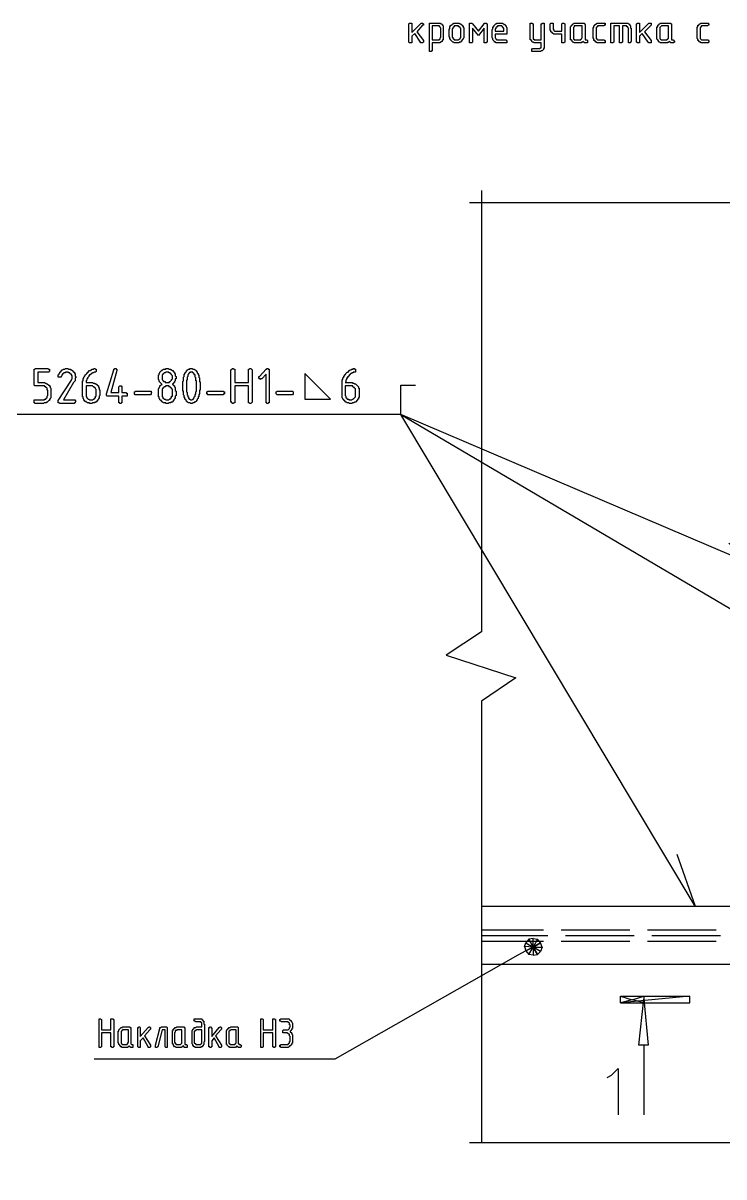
# Model space of a CAD drawing. Header units: millimetres. Extents: x 1 to 1188, y 1 to 840.
# Drawn here: x 227.5 to 288.3, y 278.6 to 378.7 of the extents above; entities that cross this region are included whole.
import ezdxf

# ---------------------------------------------------------------- set-up
doc = ezdxf.new("R2010")
doc.units = ezdxf.units.MM
doc.layers.add('GEOMETRY', color=7, linetype='Continuous')

msp = doc.modelspace()

# ---------------------------------------------------------------- linework, layer by layer
at = {"layer": 'GEOMETRY'}
for points in [[(261.18, 377.9), (262.01, 378.72), (262.13, 378.72), (262.2, 378.66), (262.2, 378.53), (262.13, 378.53), (261.63, 377.96), (262.2, 377.2), (262.2, 377.07), (262.13, 377.01), (261.94, 377.01), (261.94, 377.07), (261.44, 377.83), (261.18, 377.58), (261.18, 377.01), (260.99, 377.01), (260.93, 377.07), (260.93, 378.66), (260.99, 378.72), (261.18, 378.72)], [(262.71, 378.59), (262.71, 378.72), (263.66, 378.72), (263.72, 378.66), (263.79, 378.66), (263.79, 378.59), (263.85, 378.59), (263.85, 378.53), (263.91, 378.47), (263.91, 377.26), (263.85, 377.26), (263.85, 377.2), (263.79, 377.13), (263.72, 377.07), (263.66, 377.07), (263.66, 377.01), (262.96, 377.01), (262.96, 376.31), (262.9, 376.31), (262.9, 376.24), (262.71, 376.24)], [(264.42, 377.64), (264.42, 378.21), (264.48, 378.21), (264.48, 378.4), (264.55, 378.47), (264.55, 378.53), (264.61, 378.53), (264.68, 378.59), (264.74, 378.66), (264.8, 378.66), (264.8, 378.72), (265.31, 378.72), (265.37, 378.66), (265.44, 378.66), (265.44, 378.59), (265.5, 378.59), (265.56, 378.53), (265.56, 378.47), (265.63, 378.47), (265.63, 378.34), (265.69, 378.34), (265.69, 377.45), (265.63, 377.39), (265.63, 377.32), (265.56, 377.26), (265.56, 377.2), (265.5, 377.2), (265.5, 377.13), (265.44, 377.13), (265.44, 377.07), (265.31, 377.07), (265.31, 377.01), (264.87, 377.01), (264.8, 377.07), (264.74, 377.07), (264.68, 377.13), (264.61, 377.2), (264.55, 377.26), (264.55, 377.32), (264.48, 377.32), (264.48, 377.51), (264.42, 377.51)], [(266.96, 377.64), (266.45, 378.28), (266.45, 377.07), (266.39, 377.01), (266.2, 377.01), (266.2, 378.72), (266.39, 378.72), (266.45, 378.66), (266.96, 378.02), (267.47, 378.66), (267.47, 378.72), (267.66, 378.72), (267.66, 378.66), (267.72, 378.66), (267.72, 377.07), (267.66, 377.07), (267.66, 377.01), (267.47, 377.01), (267.47, 378.28)], [(268.42, 377.77), (268.42, 377.45), (268.48, 377.39), (268.48, 377.32), (268.55, 377.32), (268.55, 377.26), (269.37, 377.26), (269.37, 377.2), (269.44, 377.2), (269.44, 377.01), (268.48, 377.01), (268.48, 377.07), (268.36, 377.07), (268.36, 377.13), (268.23, 377.26), (268.23, 377.39), (268.17, 377.45), (268.17, 378.15), (268.23, 378.21), (268.23, 378.4), (268.29, 378.4), (268.29, 378.47), (268.48, 378.66), (268.55, 378.66), (268.55, 378.72), (269.06, 378.72), (269.12, 378.66), (269.18, 378.66), (269.18, 378.59), (269.25, 378.59), (269.31, 378.53), (269.31, 378.47), (269.37, 378.47), (269.37, 378.4), (269.44, 378.34), (269.44, 377.77)], [(272.42, 376.75), (272.42, 377.01), (271.79, 377.01), (271.72, 377.07), (271.66, 377.07), (271.6, 377.13), (271.6, 377.2), (271.53, 377.2), (271.53, 377.26), (271.47, 377.26), (271.47, 378.72), (271.66, 378.72), (271.66, 378.66), (271.72, 378.66), (271.72, 377.32), (271.79, 377.32), (271.79, 377.26), (272.42, 377.26), (272.42, 378.66), (272.49, 378.66), (272.49, 378.72), (272.68, 378.72), (272.68, 376.5), (272.61, 376.5), (272.61, 376.43), (272.55, 376.37), (272.49, 376.31), (272.42, 376.31), (272.36, 376.24), (271.6, 376.24), (271.6, 376.43), (271.66, 376.5), (272.29, 376.5), (272.36, 376.56), (272.42, 376.56)], [(274.45, 378.59), (274.45, 377.07), (274.39, 377.01), (274.2, 377.01), (274.2, 377.77), (273.5, 377.77), (273.44, 377.83), (273.38, 377.83), (273.38, 377.9), (273.31, 377.9), (273.31, 377.96), (273.25, 377.96), (273.25, 378.09), (273.18, 378.09), (273.18, 378.66), (273.25, 378.72), (273.44, 378.72), (273.44, 378.15), (273.5, 378.15), (273.5, 378.09), (273.57, 378.02), (274.2, 378.02), (274.2, 378.66), (274.26, 378.72), (274.39, 378.72), (274.45, 378.66)], [(276.42, 377.13), (276.42, 377.01), (276.17, 377.01), (276.04, 377.13), (276.04, 377.07), (275.91, 377.07), (275.91, 377.01), (275.28, 377.01), (275.22, 377.07), (275.15, 377.07), (275.09, 377.13), (275.09, 377.2), (275.03, 377.2), (275.03, 377.26), (274.96, 377.26), (274.96, 378.4), (275.03, 378.47), (275.03, 378.53), (275.09, 378.53), (275.09, 378.59), (275.15, 378.59), (275.15, 378.66), (275.22, 378.66), (275.28, 378.72), (276.17, 378.72), (276.17, 378.66), (276.23, 378.59), (276.23, 377.26), (276.36, 377.26), (276.42, 377.2)], [(277.18, 378.21), (277.18, 377.39), (277.25, 377.39), (277.25, 377.32), (277.31, 377.26), (277.88, 377.26), (277.88, 377.2), (277.95, 377.2), (277.95, 377.01), (277.25, 377.01), (277.25, 377.07), (277.12, 377.07), (277.12, 377.13), (277.06, 377.2), (276.99, 377.2), (276.99, 377.39), (276.93, 377.39), (276.93, 378.34), (276.99, 378.34), (276.99, 378.47), (277.06, 378.53), (277.06, 378.59), (277.12, 378.59), (277.18, 378.66), (277.25, 378.66), (277.25, 378.72), (277.95, 378.72), (277.95, 378.53), (277.88, 378.53), (277.88, 378.47), (277.31, 378.47), (277.31, 378.4), (277.25, 378.4), (277.25, 378.34), (277.18, 378.34)], [(278.58, 378.72), (279.92, 378.72), (279.98, 378.66), (280.04, 378.66), (280.04, 378.59), (280.11, 378.59), (280.11, 378.53), (280.17, 378.47), (280.17, 378.28), (280.23, 378.28), (280.23, 377.13), (280.17, 377.07), (280.17, 377.01), (279.98, 377.01), (279.98, 378.28), (279.92, 378.34), (279.92, 378.4), (279.85, 378.4), (279.85, 378.47), (279.47, 378.47), (279.47, 377.07), (279.41, 377.07), (279.41, 377.01), (279.22, 377.01), (279.22, 378.47), (278.71, 378.47), (278.71, 377.07), (278.64, 377.01), (278.45, 377.01), (278.45, 378.72)], [(280.93, 377.9), (281.76, 378.72), (281.95, 378.72), (281.95, 378.53), (281.38, 377.96), (281.95, 377.2), (281.95, 377.01), (281.76, 377.01), (281.69, 377.07), (281.18, 377.83), (280.93, 377.58), (280.93, 377.01), (280.74, 377.01), (280.74, 377.07), (280.68, 377.07), (280.68, 378.66), (280.74, 378.66), (280.74, 378.72), (280.93, 378.72)], [(283.98, 377.13), (283.98, 377.07), (283.92, 377.07), (283.92, 377.01), (283.66, 377.01), (283.53, 377.13), (283.53, 377.07), (283.41, 377.07), (283.41, 377.01), (282.77, 377.01), (282.71, 377.07), (282.65, 377.07), (282.58, 377.13), (282.58, 377.2), (282.52, 377.2), (282.52, 377.26), (282.46, 377.32), (282.46, 378.4), (282.52, 378.4), (282.52, 378.53), (282.58, 378.53), (282.58, 378.59), (282.65, 378.59), (282.65, 378.66), (282.71, 378.66), (282.77, 378.72), (283.66, 378.72), (283.66, 378.66), (283.73, 378.66), (283.73, 377.26), (283.85, 377.26)], [(286.2, 378.21), (286.2, 377.39), (286.27, 377.32), (286.33, 377.26), (286.9, 377.26), (286.9, 377.2), (286.96, 377.2), (286.96, 377.07), (286.9, 377.01), (286.27, 377.01), (286.27, 377.07), (286.14, 377.07), (286.14, 377.13), (286.08, 377.13), (286.08, 377.2), (286.01, 377.2), (286.01, 377.32), (285.95, 377.39), (285.95, 378.4), (286.01, 378.4), (286.01, 378.53), (286.08, 378.53), (286.08, 378.59), (286.14, 378.59), (286.14, 378.66), (286.2, 378.66), (286.27, 378.72), (286.9, 378.72), (286.96, 378.66), (286.96, 378.53), (286.9, 378.53), (286.84, 378.47), (286.33, 378.47), (286.27, 378.4), (286.27, 378.34), (286.2, 378.34)], [(262.96, 378.47), (262.96, 377.26), (263.6, 377.26), (263.6, 377.32), (263.66, 377.32), (263.66, 377.45), (263.72, 377.51), (263.72, 378.28), (263.66, 378.34), (263.66, 378.4), (263.6, 378.4), (263.6, 378.47)], [(265.44, 377.64), (265.44, 378.28), (265.37, 378.28), (265.37, 378.34), (265.31, 378.4), (265.25, 378.4), (265.25, 378.47), (264.87, 378.47), (264.87, 378.4), (264.8, 378.4), (264.8, 378.34), (264.74, 378.34), (264.74, 378.21), (264.68, 378.21), (264.68, 377.51), (264.74, 377.51), (264.74, 377.39), (264.8, 377.39), (264.8, 377.32), (264.87, 377.32), (264.87, 377.26), (265.25, 377.26), (265.31, 377.32), (265.37, 377.39), (265.37, 377.45), (265.44, 377.45)], [(268.8, 378.47), (268.61, 378.47), (268.61, 378.4), (268.55, 378.4), (268.55, 378.34), (268.48, 378.34), (268.48, 378.21), (268.42, 378.21), (268.42, 378.02), (269.18, 378.02), (269.18, 378.28), (269.12, 378.28), (269.12, 378.34), (268.99, 378.47)], [(275.98, 378.47), (275.28, 378.47), (275.28, 378.4), (275.22, 378.34), (275.22, 377.32), (275.28, 377.32), (275.28, 377.26), (275.85, 377.26), (275.85, 377.32), (275.91, 377.32), (275.91, 377.39), (275.98, 377.45)], [(283.47, 378.47), (282.84, 378.47), (282.71, 378.34), (282.71, 377.39), (282.77, 377.32), (282.84, 377.26), (283.34, 377.26), (283.34, 377.32), (283.41, 377.32), (283.41, 377.39), (283.47, 377.39)], [(228.42, 347.35), (228.42, 348.69), (228.48, 348.69), (228.54, 348.75), (229.62, 348.75), (229.69, 348.69), (229.75, 348.69), (229.75, 348.49), (229.69, 348.49), (229.69, 348.43), (228.73, 348.43), (228.73, 347.54), (229.31, 347.54), (229.37, 347.48), (229.43, 347.48), (229.5, 347.42), (229.56, 347.42), (229.69, 347.29), (229.75, 347.29), (229.75, 347.23), (229.81, 347.16), (229.81, 347.1), (229.88, 347.03), (229.88, 346.21), (229.81, 346.15), (229.81, 346.08), (229.75, 346.08), (229.75, 345.96), (229.69, 345.96), (229.56, 345.83), (229.5, 345.83), (229.5, 345.76), (229.31, 345.76), (229.24, 345.7), (228.48, 345.7), (228.48, 345.76), (228.42, 345.76), (228.42, 346.02), (229.31, 346.02), (229.31, 346.08), (229.43, 346.08), (229.43, 346.15), (229.5, 346.15), (229.5, 346.21), (229.56, 346.21), (229.56, 346.34), (229.62, 346.4), (229.62, 346.84), (229.56, 346.91), (229.56, 347.03), (229.5, 347.1), (229.43, 347.1), (229.43, 347.16), (229.37, 347.16), (229.31, 347.23), (228.48, 347.23), (228.42, 347.29)], [(231.27, 348.75), (231.34, 348.75), (231.4, 348.69), (231.59, 348.69), (231.59, 348.62), (231.66, 348.62), (231.72, 348.56), (231.78, 348.56), (231.78, 348.49), (231.85, 348.49), (231.85, 348.43), (231.91, 348.43), (231.91, 348.3), (231.97, 348.3), (231.97, 348.05), (232.04, 348.05), (232.04, 347.92), (231.97, 347.92), (231.97, 347.67), (231.85, 347.54), (230.96, 346.02), (231.97, 346.02), (231.97, 345.96), (232.04, 345.89), (231.97, 345.83), (231.97, 345.76), (231.91, 345.76), (231.91, 345.7), (230.64, 345.7), (230.58, 345.76), (230.51, 345.76), (230.51, 345.96), (231.66, 347.73), (231.66, 347.8), (231.72, 347.86), (231.72, 348.11), (231.66, 348.18), (231.66, 348.24), (231.59, 348.24), (231.59, 348.3), (231.53, 348.3), (231.53, 348.37), (231.4, 348.37), (231.4, 348.43), (231.15, 348.43), (231.15, 348.37), (231.02, 348.37), (230.89, 348.24), (230.89, 348.18), (230.83, 348.18), (230.83, 348.11), (230.77, 348.05), (230.77, 347.99), (230.51, 347.99), (230.51, 348.18), (230.58, 348.24), (230.58, 348.3), (230.64, 348.37), (230.64, 348.43), (230.7, 348.43), (230.7, 348.49), (230.77, 348.49), (230.77, 348.56), (230.83, 348.56), (230.83, 348.62), (230.89, 348.62), (230.96, 348.69), (231.08, 348.69), (231.15, 348.75)], [(233.69, 348.75), (233.75, 348.69), (233.81, 348.69), (233.81, 348.49), (233.75, 348.43), (233.62, 348.43), (233.56, 348.37), (233.5, 348.37), (233.43, 348.3), (233.37, 348.3), (233.37, 348.24), (233.31, 348.24), (233.31, 348.18), (233.24, 348.18), (233.18, 348.11), (233.18, 348.05), (233.12, 347.99), (233.05, 347.92), (233.05, 347.86), (232.99, 347.86), (232.99, 347.73), (232.93, 347.67), (232.93, 347.54), (233.5, 347.54), (233.56, 347.48), (233.69, 347.48), (233.69, 347.42), (233.81, 347.42), (233.81, 347.35), (233.88, 347.35), (233.88, 347.29), (233.94, 347.29), (233.94, 347.23), (234, 347.23), (234, 347.1), (234.07, 347.1), (234.07, 346.91), (234.13, 346.84), (234.13, 346.4), (234.07, 346.34), (234.07, 346.15), (234, 346.15), (234, 346.08), (233.94, 346.02), (233.94, 345.96), (233.88, 345.96), (233.88, 345.89), (233.81, 345.89), (233.81, 345.83), (233.69, 345.83), (233.69, 345.76), (233.5, 345.76), (233.43, 345.7), (233.24, 345.7), (233.24, 345.76), (233.05, 345.76), (232.99, 345.83), (232.93, 345.83), (232.93, 345.89), (232.86, 345.89), (232.73, 346.02), (232.73, 346.08), (232.67, 346.15), (232.67, 346.27), (232.61, 346.27), (232.61, 347.67), (232.67, 347.67), (232.67, 347.86), (232.73, 347.92), (232.73, 347.99), (232.8, 348.05), (232.8, 348.11), (232.86, 348.11), (232.86, 348.18), (232.93, 348.24), (232.99, 348.3), (232.99, 348.37), (233.05, 348.37), (233.24, 348.56), (233.31, 348.56), (233.37, 348.62), (233.43, 348.62), (233.43, 348.69), (233.56, 348.69), (233.62, 348.75)], [(234.7, 346.46), (234.7, 346.53), (235.34, 348.62), (235.34, 348.69), (235.4, 348.69), (235.4, 348.75), (235.53, 348.75), (235.53, 348.69), (235.59, 348.69), (235.59, 348.56), (235.08, 346.65), (235.78, 346.65), (235.78, 347.16), (235.85, 347.23), (235.97, 347.23), (236.04, 347.16), (236.04, 346.65), (236.42, 346.65), (236.42, 346.59), (236.48, 346.59), (236.48, 346.34), (236.04, 346.34), (236.04, 345.76), (235.97, 345.76), (235.97, 345.7), (235.85, 345.7), (235.85, 345.76), (235.78, 345.76), (235.78, 346.34), (234.77, 346.34), (234.7, 346.4)], [(239.97, 345.7), (239.85, 345.7), (239.85, 345.76), (239.66, 345.76), (239.59, 345.83), (239.53, 345.83), (239.53, 345.89), (239.47, 345.89), (239.47, 345.96), (239.4, 345.96), (239.34, 346.02), (239.34, 346.08), (239.28, 346.15), (239.28, 346.27), (239.21, 346.27), (239.21, 346.97), (239.28, 347.03), (239.28, 347.1), (239.34, 347.16), (239.34, 347.23), (239.47, 347.35), (239.53, 347.35), (239.28, 347.61), (239.28, 347.73), (239.21, 347.8), (239.21, 348.18), (239.28, 348.18), (239.28, 348.3), (239.34, 348.37), (239.34, 348.43), (239.47, 348.56), (239.53, 348.56), (239.53, 348.62), (239.59, 348.62), (239.66, 348.69), (239.85, 348.69), (239.85, 348.75), (240.04, 348.75), (240.1, 348.69), (240.29, 348.69), (240.29, 348.62), (240.35, 348.62), (240.42, 348.56), (240.48, 348.56), (240.48, 348.49), (240.54, 348.49), (240.54, 348.43), (240.61, 348.43), (240.61, 348.3), (240.67, 348.3), (240.67, 348.11), (240.74, 348.05), (240.74, 347.86), (240.67, 347.86), (240.67, 347.67), (240.61, 347.61), (240.61, 347.54), (240.54, 347.54), (240.54, 347.48), (240.48, 347.48), (240.48, 347.42), (240.42, 347.42), (240.42, 347.35), (240.48, 347.35), (240.48, 347.29), (240.54, 347.29), (240.54, 347.23), (240.61, 347.23), (240.61, 347.16), (240.67, 347.1), (240.67, 346.84), (240.74, 346.78), (240.74, 346.4), (240.67, 346.34), (240.67, 346.15), (240.61, 346.15), (240.61, 346.08), (240.54, 346.02), (240.54, 345.96), (240.48, 345.96), (240.48, 345.89), (240.42, 345.89), (240.42, 345.83), (240.29, 345.83), (240.29, 345.76), (240.1, 345.76), (240.04, 345.7)], [(242.83, 347.23), (242.83, 346.91), (242.77, 346.84), (242.77, 346.53), (242.7, 346.46), (242.7, 346.27), (242.64, 346.27), (242.64, 346.15), (242.58, 346.08), (242.58, 346.02), (242.45, 345.89), (242.39, 345.83), (242.32, 345.83), (242.32, 345.76), (242.2, 345.76), (242.13, 345.7), (242.01, 345.7), (241.94, 345.76), (241.82, 345.76), (241.75, 345.83), (241.69, 345.83), (241.69, 345.89), (241.63, 345.89), (241.63, 345.96), (241.56, 346.02), (241.56, 346.08), (241.5, 346.08), (241.5, 346.21), (241.43, 346.27), (241.43, 346.4), (241.37, 346.46), (241.37, 346.78), (241.31, 346.78), (241.31, 347.61), (241.37, 347.67), (241.37, 347.99), (241.43, 348.05), (241.43, 348.24), (241.5, 348.24), (241.5, 348.37), (241.56, 348.37), (241.56, 348.43), (241.63, 348.49), (241.63, 348.56), (241.69, 348.56), (241.69, 348.62), (241.75, 348.62), (241.82, 348.69), (241.94, 348.69), (241.94, 348.75), (242.13, 348.75), (242.2, 348.69), (242.32, 348.69), (242.39, 348.62), (242.45, 348.56), (242.58, 348.43), (242.58, 348.37), (242.64, 348.3), (242.64, 348.18), (242.7, 348.18), (242.7, 347.99), (242.77, 347.92), (242.77, 347.61), (242.83, 347.54)], [(245.5, 345.89), (245.5, 348.62), (245.56, 348.69), (245.63, 348.75), (245.69, 348.75), (245.75, 348.69), (245.82, 348.69), (245.82, 347.54), (247.02, 347.54), (247.02, 348.69), (247.09, 348.69), (247.15, 348.75), (247.21, 348.75), (247.34, 348.62), (247.34, 345.83), (247.21, 345.7), (247.15, 345.7), (247.09, 345.76), (247.02, 345.76), (247.02, 347.23), (245.82, 347.23), (245.82, 345.76), (245.75, 345.76), (245.69, 345.7), (245.63, 345.7), (245.56, 345.76), (245.56, 345.83), (245.5, 345.83)], [(248.55, 348.24), (248.17, 347.86), (248.1, 347.86), (248.04, 347.8), (248.04, 347.86), (247.98, 347.86), (247.91, 347.92), (247.91, 348.05), (247.98, 348.05), (248.55, 348.69), (248.61, 348.69), (248.61, 348.75), (248.74, 348.75), (248.74, 348.69), (248.8, 348.69), (248.8, 345.76), (248.74, 345.76), (248.74, 345.7), (248.61, 345.7), (248.61, 345.76), (248.55, 345.76)], [(256.17, 348.75), (256.23, 348.75), (256.23, 348.69), (256.29, 348.69), (256.29, 348.43), (256.1, 348.43), (256.1, 348.37), (255.98, 348.37), (255.98, 348.3), (255.91, 348.3), (255.85, 348.24), (255.66, 348.05), (255.66, 347.99), (255.59, 347.99), (255.59, 347.92), (255.53, 347.86), (255.53, 347.8), (255.47, 347.73), (255.47, 347.54), (255.4, 347.54), (256.04, 347.54), (256.04, 347.48), (256.17, 347.48), (256.23, 347.42), (256.29, 347.42), (256.48, 347.23), (256.55, 347.16), (256.55, 347.03), (256.61, 347.03), (256.61, 346.27), (256.55, 346.21), (256.55, 346.08), (256.48, 346.08), (256.48, 346.02), (256.29, 345.83), (256.23, 345.83), (256.17, 345.76), (256.04, 345.76), (255.98, 345.7), (255.78, 345.7), (255.72, 345.76), (255.59, 345.76), (255.53, 345.83), (255.47, 345.83), (255.34, 345.96), (255.28, 345.96), (255.28, 346.02), (255.21, 346.08), (255.21, 346.15), (255.15, 346.21), (255.15, 347.8), (255.21, 347.8), (255.21, 347.92), (255.28, 347.99), (255.28, 348.05), (255.4, 348.18), (255.4, 348.24), (255.47, 348.24), (255.47, 348.3), (255.59, 348.43), (255.66, 348.43), (255.66, 348.49), (255.72, 348.49), (255.72, 348.56), (255.78, 348.56), (255.85, 348.62), (255.91, 348.62), (255.98, 348.69), (256.1, 348.69), (256.1, 348.75)], [(239.97, 347.54), (240.16, 347.54), (240.16, 347.61), (240.23, 347.61), (240.35, 347.73), (240.35, 347.8), (240.42, 347.86), (240.42, 348.11), (240.35, 348.18), (240.35, 348.24), (240.29, 348.24), (240.29, 348.3), (240.23, 348.3), (240.23, 348.37), (240.1, 348.37), (240.1, 348.43), (239.85, 348.43), (239.78, 348.37), (239.72, 348.37), (239.59, 348.24), (239.59, 348.18), (239.53, 348.18), (239.53, 347.8), (239.59, 347.73), (239.59, 347.67), (239.66, 347.67), (239.66, 347.61), (239.78, 347.61), (239.78, 347.54)], [(242.51, 347.23), (242.51, 347.67), (242.45, 347.67), (242.45, 347.92), (242.39, 347.99), (242.39, 348.18), (242.32, 348.18), (242.32, 348.3), (242.26, 348.3), (242.26, 348.37), (242.2, 348.37), (242.2, 348.43), (241.94, 348.43), (241.94, 348.37), (241.88, 348.37), (241.88, 348.3), (241.82, 348.3), (241.82, 348.24), (241.75, 348.18), (241.75, 348.05), (241.69, 347.99), (241.69, 347.73), (241.63, 347.73), (241.63, 346.72), (241.69, 346.65), (241.69, 346.46), (241.75, 346.4), (241.75, 346.27), (241.82, 346.27), (241.82, 346.15), (241.88, 346.15), (241.88, 346.08), (241.94, 346.08), (242.01, 346.02), (242.13, 346.02), (242.2, 346.08), (242.26, 346.08), (242.26, 346.15), (242.32, 346.21), (242.32, 346.27), (242.39, 346.34), (242.39, 346.46), (242.45, 346.53), (242.45, 346.72), (242.51, 346.78)], [(251.91, 348.3), (251.91, 346.08), (254.13, 346.08)], [(232.93, 347.23), (232.93, 346.27), (232.99, 346.27), (232.99, 346.21), (233.12, 346.08), (233.18, 346.08), (233.24, 346.02), (233.5, 346.02), (233.56, 346.08), (233.62, 346.08), (233.62, 346.15), (233.69, 346.15), (233.69, 346.21), (233.75, 346.21), (233.75, 346.34), (233.81, 346.34), (233.81, 346.91), (233.75, 346.97), (233.75, 347.03), (233.69, 347.1), (233.62, 347.1), (233.62, 347.16), (233.56, 347.16), (233.5, 347.23)], [(238.45, 346.46), (237.18, 346.46), (237.12, 346.53), (237.12, 346.72), (237.18, 346.72), (237.18, 346.78), (238.58, 346.78), (238.58, 346.72), (238.64, 346.65), (238.58, 346.59), (238.58, 346.53), (238.51, 346.46)], [(239.97, 346.02), (240.1, 346.02), (240.16, 346.08), (240.23, 346.08), (240.23, 346.15), (240.29, 346.15), (240.29, 346.21), (240.35, 346.21), (240.35, 346.34), (240.42, 346.34), (240.42, 346.91), (240.35, 346.97), (240.35, 347.03), (240.29, 347.1), (240.23, 347.1), (240.23, 347.16), (240.16, 347.16), (240.1, 347.23), (239.85, 347.23), (239.78, 347.16), (239.72, 347.16), (239.59, 347.03), (239.59, 346.97), (239.53, 346.97), (239.53, 346.27), (239.59, 346.27), (239.59, 346.21), (239.72, 346.08), (239.78, 346.08), (239.85, 346.02)], [(244.74, 346.46), (243.47, 346.46), (243.47, 346.53), (243.4, 346.53), (243.4, 346.72), (243.47, 346.72), (243.47, 346.78), (244.86, 346.78), (244.86, 346.72), (244.93, 346.72), (244.93, 346.53), (244.86, 346.53), (244.86, 346.46)], [(250.77, 346.46), (249.5, 346.46), (249.43, 346.53), (249.43, 346.72), (249.5, 346.78), (250.83, 346.78), (250.9, 346.72), (250.9, 346.53), (250.83, 346.46)], [(255.4, 347.23), (255.4, 346.4), (255.47, 346.34), (255.47, 346.21), (255.53, 346.21), (255.53, 346.15), (255.59, 346.15), (255.59, 346.08), (255.72, 346.08), (255.72, 346.02), (255.98, 346.02), (256.04, 346.08), (256.1, 346.08), (256.29, 346.27), (256.29, 346.97), (256.23, 347.03), (256.23, 347.1), (256.17, 347.1), (256.1, 347.16), (256.04, 347.23)], [(271.09, 298.9), (271.72, 298.52), (270.96, 298.58)], [(271.72, 298.52), (270.96, 298.58), (271.09, 298.2)], [(271.34, 299.22), (271.09, 298.9), (271.72, 298.52)], [(271.09, 298.2), (271.34, 297.89), (271.72, 298.52)], [(271.72, 298.52), (271.72, 299.28), (271.34, 299.22)], [(271.34, 297.89), (271.72, 298.52), (271.72, 297.82)], [(272.1, 299.22), (271.72, 298.52), (271.72, 299.28)], [(272.36, 298.9), (272.1, 299.22), (271.72, 298.52)], [(271.72, 298.52), (272.49, 298.52), (272.36, 298.9)], [(271.72, 298.52), (271.72, 297.82), (272.1, 297.89)], [(272.1, 297.89), (272.36, 298.14), (271.72, 298.52)], [(272.36, 298.14), (271.72, 298.52), (272.49, 298.52)], [(285.31, 293.69), (285.31, 294.27), (279.28, 293.69)], [(285.31, 294.27), (279.28, 293.69), (279.28, 294.27)], [(280.3, 293.95), (281.31, 294.27), (281.31, 293.69), (280.3, 293.95), (279.28, 293.69), (279.28, 294.27)], [(281.31, 294.01), (281.69, 290.01), (280.87, 290.01)], [(234.07, 289.95), (234.07, 292.3), (234.19, 292.3), (234.26, 292.23), (234.26, 291.34), (235.08, 291.34), (235.08, 292.3), (235.28, 292.3), (235.28, 292.23), (235.34, 292.23), (235.34, 289.88), (235.28, 289.88), (235.28, 289.82), (235.15, 289.82), (235.15, 289.88), (235.08, 289.88), (235.08, 291.09), (234.26, 291.09), (234.26, 289.88), (234.19, 289.82), (234.07, 289.82)], [(236.99, 289.95), (236.99, 289.82), (236.8, 289.82), (236.67, 289.95), (236.61, 289.88), (236.54, 289.88), (236.54, 289.82), (236.04, 289.82), (236.04, 289.88), (235.91, 289.88), (235.91, 289.95), (235.85, 289.95), (235.85, 290.01), (235.78, 290.08), (235.78, 290.2), (235.72, 290.2), (235.72, 291.22), (235.78, 291.22), (235.78, 291.34), (235.97, 291.54), (236.1, 291.54), (236.1, 291.6), (236.73, 291.6), (236.73, 291.54), (236.8, 291.54), (236.8, 290.14), (236.86, 290.08), (236.99, 290.08)], [(237.62, 290.77), (238.32, 291.54), (238.39, 291.6), (238.45, 291.6), (238.45, 291.54), (238.51, 291.54), (238.51, 291.41), (238.45, 291.34), (238.01, 290.84), (238.51, 290.01), (238.51, 289.88), (238.45, 289.82), (238.32, 289.82), (238.32, 289.88), (237.88, 290.65), (237.62, 290.39), (237.62, 289.82), (237.5, 289.82), (237.43, 289.88), (237.43, 291.54), (237.5, 291.54), (237.5, 291.6), (237.56, 291.6), (237.62, 291.54)], [(239.47, 291.6), (239.91, 291.6), (239.97, 291.54), (239.97, 289.82), (239.85, 289.82), (239.78, 289.88), (239.78, 291.34), (239.53, 291.34), (239.15, 289.88), (239.08, 289.82), (238.96, 289.82), (238.96, 290.01), (239.34, 291.47), (239.34, 291.54), (239.4, 291.54)], [(241.69, 289.95), (241.69, 289.82), (241.43, 289.82), (241.43, 289.88), (241.37, 289.88), (241.37, 289.95), (241.31, 289.95), (241.31, 289.88), (241.24, 289.88), (241.18, 289.82), (240.74, 289.82), (240.67, 289.88), (240.61, 289.88), (240.54, 289.95), (240.54, 290.01), (240.48, 290.01), (240.48, 290.14), (240.42, 290.14), (240.42, 291.28), (240.48, 291.28), (240.48, 291.41), (240.54, 291.41), (240.54, 291.47), (240.61, 291.47), (240.67, 291.54), (240.74, 291.54), (240.8, 291.6), (241.43, 291.6), (241.43, 291.54), (241.5, 291.54), (241.5, 290.08), (241.63, 290.08), (241.69, 290.01)], [(243.21, 291.85), (243.21, 290.33), (243.15, 290.27), (243.15, 290.08), (243.08, 290.01), (243.08, 289.95), (243.02, 289.95), (243.02, 289.88), (242.89, 289.88), (242.89, 289.82), (242.39, 289.82), (242.39, 289.88), (242.32, 289.88), (242.2, 290.01), (242.2, 290.08), (242.13, 290.14), (242.13, 291.28), (242.2, 291.34), (242.2, 291.41), (242.26, 291.41), (242.26, 291.47), (242.32, 291.47), (242.32, 291.54), (242.45, 291.54), (242.51, 291.6), (242.96, 291.6), (242.96, 291.98), (242.89, 291.98), (242.89, 292.04), (242.45, 292.04), (242.39, 292.11), (242.32, 292.11), (242.32, 292.3), (242.96, 292.3), (242.96, 292.23), (243.02, 292.23), (243.02, 292.17), (243.08, 292.17), (243.08, 292.11), (243.15, 292.11), (243.15, 291.85)], [(243.85, 290.77), (244.48, 291.54), (244.55, 291.6), (244.61, 291.6), (244.61, 291.54), (244.67, 291.54), (244.67, 291.41), (244.61, 291.34), (244.16, 290.84), (244.67, 290.01), (244.67, 289.88), (244.61, 289.82), (244.48, 289.82), (244.48, 289.88), (244.04, 290.65), (243.85, 290.39), (243.85, 289.88), (243.78, 289.88), (243.78, 289.82), (243.66, 289.82), (243.66, 289.88), (243.59, 289.88), (243.59, 291.54), (243.66, 291.54), (243.66, 291.6), (243.72, 291.6), (243.85, 291.47)], [(246.39, 289.95), (246.39, 289.88), (246.32, 289.82), (246.13, 289.82), (246.13, 289.88), (246.07, 289.88), (246.01, 289.95), (245.88, 289.82), (245.37, 289.82), (245.37, 289.88), (245.31, 289.88), (245.18, 290.01), (245.18, 290.08), (245.12, 290.08), (245.12, 291.28), (245.18, 291.34), (245.18, 291.41), (245.24, 291.41), (245.24, 291.47), (245.31, 291.47), (245.31, 291.54), (245.43, 291.54), (245.5, 291.6), (246.07, 291.6), (246.13, 291.54), (246.13, 290.14), (246.2, 290.14), (246.2, 290.08), (246.32, 290.08), (246.32, 290.01), (246.39, 290.01)], [(248.1, 289.95), (248.1, 292.3), (248.23, 292.3), (248.29, 292.23), (248.29, 291.34), (249.12, 291.34), (249.12, 292.3), (249.31, 292.3), (249.31, 292.23), (249.37, 292.23), (249.37, 289.88), (249.31, 289.88), (249.31, 289.82), (249.18, 289.82), (249.18, 289.88), (249.12, 289.88), (249.12, 291.09), (248.29, 291.09), (248.29, 289.88), (248.23, 289.82), (248.1, 289.82)], [(250.32, 291.09), (250.01, 291.09), (250.01, 291.28), (250.07, 291.34), (250.45, 291.34), (250.58, 291.47), (250.58, 291.54), (250.64, 291.6), (250.64, 291.79), (250.58, 291.79), (250.58, 291.92), (250.51, 291.98), (250.45, 291.98), (250.45, 292.04), (249.88, 292.04), (249.82, 292.11), (249.75, 292.11), (249.75, 292.23), (249.82, 292.3), (250.51, 292.3), (250.64, 292.17), (250.71, 292.17), (250.71, 292.11), (250.77, 292.04), (250.77, 291.98), (250.83, 291.92), (250.83, 291.47), (250.77, 291.47), (250.77, 291.34), (250.71, 291.34), (250.71, 291.28), (250.64, 291.22), (250.64, 291.15), (250.71, 291.15), (250.71, 291.09), (250.77, 291.09), (250.77, 290.96), (250.83, 290.9), (250.83, 290.2), (250.77, 290.2), (250.77, 290.08), (250.71, 290.08), (250.71, 290.01), (250.64, 289.95), (250.58, 289.95), (250.58, 289.88), (250.51, 289.88), (250.45, 289.82), (249.82, 289.82), (249.82, 289.88), (249.75, 289.88), (249.75, 290.01), (249.82, 290.01), (249.82, 290.08), (250.45, 290.08), (250.45, 290.14), (250.51, 290.14), (250.51, 290.2), (250.58, 290.2), (250.58, 290.33), (250.64, 290.33), (250.64, 290.77), (250.58, 290.84), (250.58, 290.96), (250.51, 290.96), (250.45, 291.03), (250.39, 291.03), (250.39, 291.09)], [(236.61, 291.34), (236.1, 291.34), (236.1, 291.28), (236.04, 291.28), (236.04, 291.22), (235.97, 291.22), (235.97, 290.2), (236.04, 290.14), (236.04, 290.08), (236.48, 290.08), (236.48, 290.14), (236.54, 290.14), (236.54, 290.2), (236.61, 290.27)], [(241.24, 291.34), (240.8, 291.34), (240.8, 291.28), (240.67, 291.28), (240.67, 291.15), (240.61, 291.09), (240.61, 290.27), (240.67, 290.2), (240.67, 290.14), (240.74, 290.14), (240.74, 290.08), (241.12, 290.08), (241.24, 290.2)], [(242.96, 290.33), (242.96, 291.34), (242.51, 291.34), (242.45, 291.28), (242.39, 291.28), (242.39, 291.22), (242.32, 291.22), (242.32, 290.2), (242.39, 290.2), (242.39, 290.14), (242.45, 290.14), (242.45, 290.08), (242.83, 290.08), (242.96, 290.2)], [(245.94, 291.34), (245.5, 291.34), (245.43, 291.28), (245.37, 291.28), (245.37, 291.22), (245.31, 291.22), (245.31, 290.2), (245.37, 290.2), (245.37, 290.14), (245.43, 290.08), (245.82, 290.08), (245.88, 290.14), (245.88, 290.2), (245.94, 290.2)]]:
    msp.add_lwpolyline(points, close=True, dxfattribs=at)
for points in [[(266.2, 363.16), (292.11, 363.16), (294.08, 360.18), (296.11, 366.15), (298.08, 363.16), (323.98, 363.16)], [(267.22, 364.18), (267.22, 325.89), (264.17, 323.86), (270.2, 321.89), (267.22, 319.86), (267.22, 281.57)], [(260.23, 344.75), (260.23, 347.29), (261.5, 347.29)], [(288.68, 333.57), (292.87, 330.84), (260.23, 344.75), (218.19, 344.75)], [(284.17, 306.58), (285.76, 302.08), (260.23, 344.75), (297.82, 322.59), (293.95, 325.7)], [(267.22, 302.08), (292.87, 302.08)], [(267.22, 300.04), (272.61, 300.04)], [(267.22, 299.54), (272.99, 299.54)], [(274.14, 300.04), (280.11, 300.04)], [(274.52, 299.54), (280.49, 299.54)], [(281.63, 300.04), (287.6, 300.04)], [(282.01, 299.54), (287.98, 299.54)], [(267.22, 299.03), (272.61, 299.03)], [(274.14, 299.03), (280.11, 299.03)], [(281.63, 299.03), (287.6, 299.03)], [(271.09, 298.2), (270.39, 297.82), (254.52, 288.81), (233.62, 288.81)], [(267.22, 297.06), (292.87, 297.06)], [(281.31, 290.01), (281.31, 283.98)], [(278.14, 287.22), (278.52, 287.41), (279.09, 287.98), (279.09, 283.98)], [(266.2, 281.57), (292.11, 281.57), (294.08, 278.58), (296.11, 284.61), (298.08, 281.57), (323.98, 281.57)]]:
    msp.add_lwpolyline(points, dxfattribs=at)

doc.saveas('drawing.dxf')
